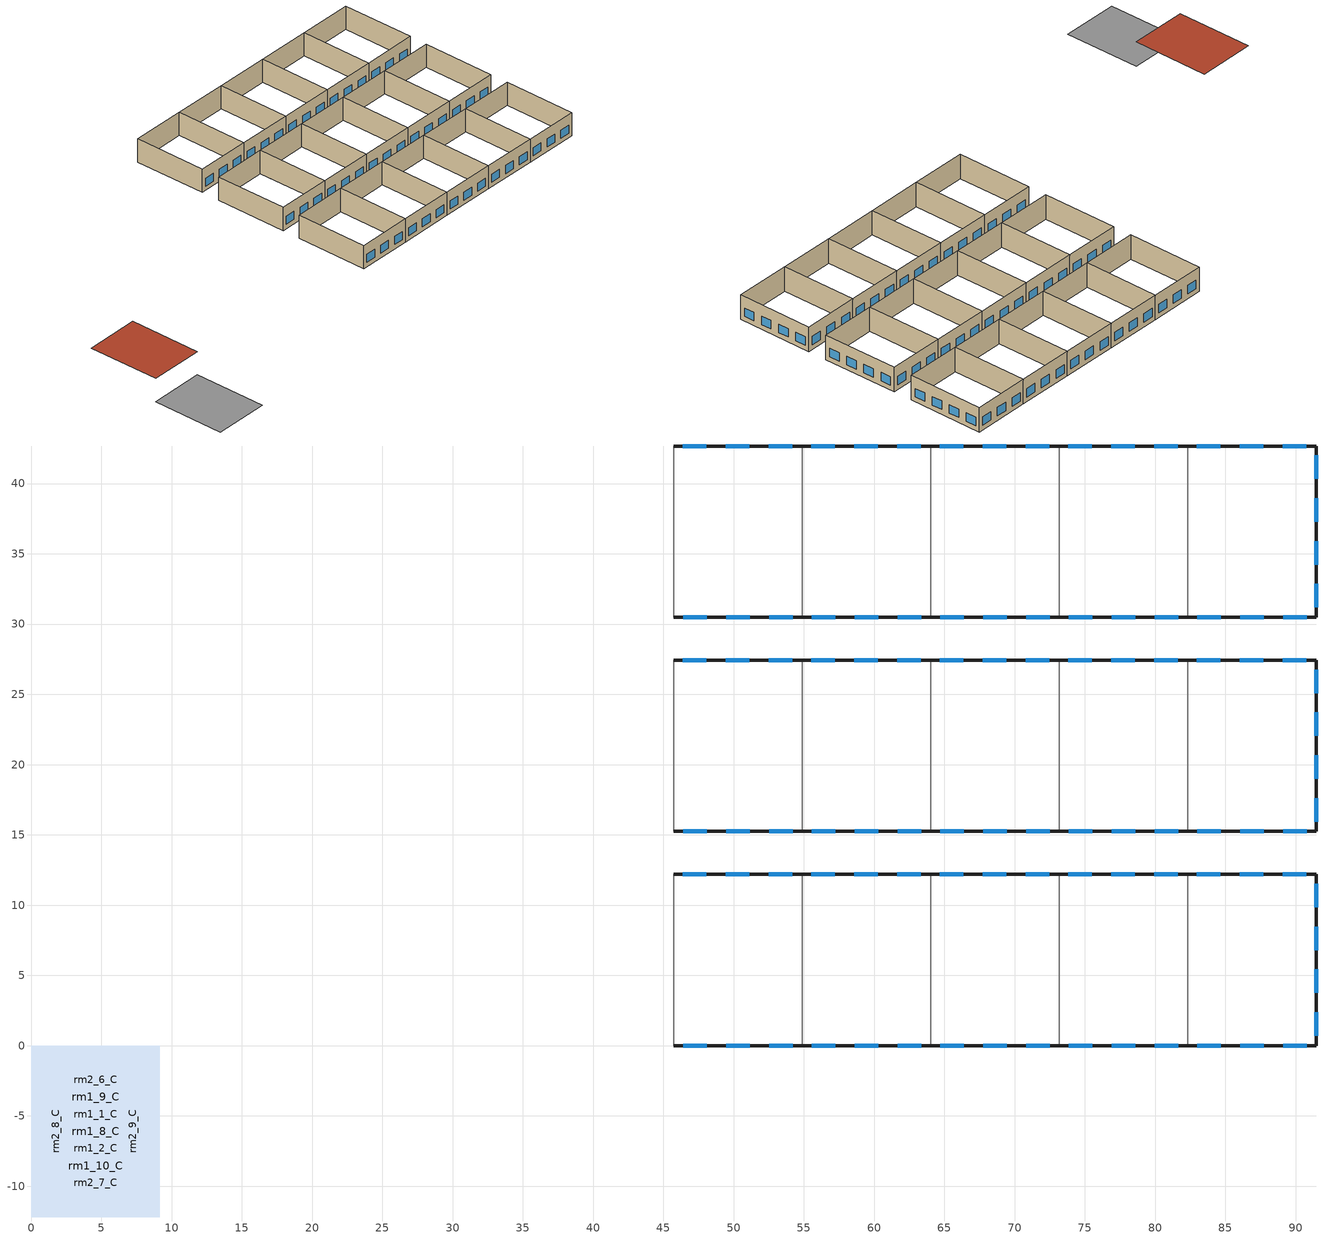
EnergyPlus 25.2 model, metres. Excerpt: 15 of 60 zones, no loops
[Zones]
rm1_8_C
 floor outside (SIMULATED_SL110): 0,-12.19 0,0 9.14,0 9.14,-12.19 z0
 wall outside (4_CONC_RADVA135): 54.86,12.19 45.72,12.19 / 45.72,0 54.86,0 z0:3.96
 wall to rm1_7_C (PARTITION115_rev): 45.72,12.19 45.72,0 z0:3.96
 wall to rm1_9_C (PARTITION115): 54.86,0 54.86,12.19 z0:3.96
 window (GT3): 54.16,12.19 52.49,12.19 / 51.12,12.19 49.44,12.19 / 48.07,12.19 46.39,12.19 / 46.42,0 48.1,0 / 49.47,0 51.15,0 / 52.52,0 54.19,0 z0.76:2.13
 roof outside (CONC_4_IN_NO96): 0,12.19 0,0 9.14,0 9.14,12.19 z3.96
rm1_9_C
 floor outside (SIMULATED_SL110): 0,-12.19 0,0 9.14,0 9.14,-12.19 z0
 wall outside (4_CONC_RADVA135): 64.01,12.19 54.86,12.19 / 54.86,0 64.01,0 z0:3.96
 wall to rm1_10_C (PARTITION115): 64.01,0 64.01,12.19 z0:3.96
 window (GT3): 63.31,12.19 61.63,12.19 / 60.26,12.19 58.58,12.19 / 57.21,12.19 55.53,12.19 / 55.56,0 57.24,0 / 58.61,0 60.29,0 / 61.66,0 63.34,0 z0.76:2.13
 roof outside (CONC_4_IN_NO96): 0,12.19 0,0 9.14,0 9.14,12.19 z3.96
rm1_10_C
 floor outside (SIMULATED_SL110): 0,-12.19 0,0 9.14,0 9.14,-12.19 z0
 wall outside (4_CONC_RADVA135): 73.15,12.19 64.01,12.19 / 64.01,0 73.15,0 z0:3.96
 wall to rm1_1_C (PARTITION115): 73.15,0 73.15,12.19 z0:3.96
 window (GT3): 72.45,12.19 70.78,12.19 / 69.4,12.19 67.73,12.19 / 66.36,12.19 64.68,12.19 / 64.71,0 66.39,0 / 67.76,0 69.43,0 / 70.81,0 72.48,0 z0.76:2.13
 roof outside (CONC_4_IN_NO96): 0,12.19 0,0 9.14,0 9.14,12.19 z3.96
rm1_1_C
 floor outside (SIMULATED_SL110): 0,-12.19 0,0 9.14,0 9.14,-12.19 z0
 wall outside (4_CONC_RADVA135): 82.3,12.19 73.15,12.19 / 73.15,0 82.3,0 z0:3.96
 wall to rm1_2_C (PARTITION115): 82.3,0 82.3,12.19 z0:3.96
 window (GT3): 81.59,12.19 79.92,12.19 / 78.55,12.19 76.87,12.19 / 75.5,12.19 73.82,12.19 / 73.85,0 75.53,0 / 76.9,0 78.58,0 / 79.95,0 81.62,0 z0.76:2.13
 roof outside (CONC_4_IN_NO96): 0,12.19 0,0 9.14,0 9.14,12.19 z3.96
rm1_2_C
 floor outside (SIMULATED_SL110): 0,-12.19 0,0 9.14,0 9.14,-12.19 z0
 wall outside (4_CONC_RADVA135): 82.3,0 91.44,0 91.44,12.19 82.3,12.19 z0:3.96
 window (GT3): 90.74,12.19 89.06,12.19 / 87.69,12.19 86.02,12.19 / 84.64,12.19 82.97,12.19 / 91.44,0.7 91.44,2.38 / 91.44,3.75 91.44,5.42 / 91.44,6.8 91.44,8.47 / 91.44,9.85 91.44,11.52 / 83,0 84.67,0 / 86.05,0 87.72,0 / 89.09,0 90.77,0 z0.76:2.13
 roof outside (CONC_4_IN_NO96): 0,12.19 0,0 9.14,0 9.14,12.19 z3.96
rm2_6_C
 floor outside (SIMULATED_SL110): 0,-12.19 0,0 9.14,0 9.14,-12.19 z0
 wall outside (4_CONC_RADVA135): 54.86,27.43 45.72,27.43 / 45.72,15.24 54.86,15.24 z0:3.96
 wall to rm2_5_C (PARTITION115_rev): 45.72,27.43 45.72,15.24 z0:3.96
 wall to rm2_7_C (PARTITION115): 54.86,15.24 54.86,27.43 z0:3.96
 window (GT3): 54.16,27.43 52.49,27.43 / 51.12,27.43 49.44,27.43 / 48.07,27.43 46.39,27.43 / 46.42,15.24 48.1,15.24 / 49.47,15.24 51.15,15.24 / 52.52,15.24 54.19,15.24 z0.76:2.13
 roof outside (CONC_4_IN_NO96): 0,12.19 0,0 9.14,0 9.14,12.19 z3.96
rm2_7_C
 floor outside (SIMULATED_SL110): 0,-12.19 0,0 9.14,0 9.14,-12.19 z0
 wall outside (4_CONC_RADVA135): 64.01,27.43 54.86,27.43 / 54.86,15.24 64.01,15.24 z0:3.96
 wall to rm2_8_C (PARTITION115): 64.01,15.24 64.01,27.43 z0:3.96
 window (GT3): 63.31,27.43 61.63,27.43 / 60.26,27.43 58.58,27.43 / 57.21,27.43 55.53,27.43 / 55.56,15.24 57.24,15.24 / 58.61,15.24 60.29,15.24 / 61.66,15.24 63.34,15.24 z0.76:2.13
 roof outside (CONC_4_IN_NO96): 0,12.19 0,0 9.14,0 9.14,12.19 z3.96
rm2_8_C
 floor outside (SIMULATED_SL110): 0,-12.19 0,0 9.14,0 9.14,-12.19 z0
 wall outside (4_CONC_RADVA135): 73.15,27.43 64.01,27.43 / 64.01,15.24 73.15,15.24 z0:3.96
 wall to rm2_9_C (PARTITION115): 73.15,15.24 73.15,27.43 z0:3.96
 window (GT3): 72.45,27.43 70.78,27.43 / 69.4,27.43 67.73,27.43 / 66.36,27.43 64.68,27.43 / 64.71,15.24 66.39,15.24 / 67.76,15.24 69.43,15.24 / 70.81,15.24 72.48,15.24 z0.76:2.13
 roof outside (CONC_4_IN_NO96): 0,12.19 0,0 9.14,0 9.14,12.19 z3.96
rm2_9_C
 floor outside (SIMULATED_SL110): 0,-12.19 0,0 9.14,0 9.14,-12.19 z0
 wall outside (4_CONC_RADVA135): 82.3,27.43 73.15,27.43 / 73.15,15.24 82.3,15.24 z0:3.96
 wall to rm2_10_C (PARTITION115): 82.3,15.24 82.3,27.43 z0:3.96
 window (GT3): 81.59,27.43 79.92,27.43 / 78.55,27.43 76.87,27.43 / 75.5,27.43 73.82,27.43 / 73.85,15.24 75.53,15.24 / 76.9,15.24 78.58,15.24 / 79.95,15.24 81.62,15.24 z0.76:2.13
 roof outside (CONC_4_IN_NO96): 0,12.19 0,0 9.14,0 9.14,12.19 z3.96
rm2_10_C
 floor outside (SIMULATED_SL110): 0,-12.19 0,0 9.14,0 9.14,-12.19 z0
 wall outside (4_CONC_RADVA135): 82.3,15.24 91.44,15.24 91.44,27.43 82.3,27.43 z0:3.96
 window (GT3): 90.74,27.43 89.06,27.43 / 87.69,27.43 86.02,27.43 / 84.64,27.43 82.97,27.43 / 91.44,15.94 91.44,17.62 / 91.44,18.99 91.44,20.66 / 91.44,22.04 91.44,23.71 / 91.44,25.09 91.44,26.76 / 83,15.24 84.67,15.24 / 86.05,15.24 87.72,15.24 / 89.09,15.24 90.77,15.24 z0.76:2.13
 roof outside (CONC_4_IN_NO96): 0,12.19 0,0 9.14,0 9.14,12.19 z3.96
rm3_6_C
 floor outside (SIMULATED_SL110): 0,-12.19 0,0 9.14,0 9.14,-12.19 z0
 wall outside (4_CONC_RADVA135): 54.86,42.67 45.72,42.67 / 45.72,30.48 54.86,30.48 z0:3.96
 wall to rm3_5_C (PARTITION115_rev): 45.72,42.67 45.72,30.48 z0:3.96
 wall to rm3_7_C (PARTITION115): 54.86,30.48 54.86,42.67 z0:3.96
 window (GT3): 54.16,42.67 52.49,42.67 / 51.12,42.67 49.44,42.67 / 48.07,42.67 46.39,42.67 / 46.42,30.48 48.1,30.48 / 49.47,30.48 51.15,30.48 / 52.52,30.48 54.19,30.48 z0.76:2.13
 roof outside (CONC_4_IN_NO96): 0,12.19 0,0 9.14,0 9.14,12.19 z3.96
rm3_7_C
 floor outside (SIMULATED_SL110): 0,-12.19 0,0 9.14,0 9.14,-12.19 z0
 wall outside (4_CONC_RADVA135): 64.01,42.67 54.86,42.67 / 54.86,30.48 64.01,30.48 z0:3.96
 wall to rm3_8_C (PARTITION115): 64.01,30.48 64.01,42.67 z0:3.96
 window (GT3): 63.31,42.67 61.63,42.67 / 60.26,42.67 58.58,42.67 / 57.21,42.67 55.53,42.67 / 55.56,30.48 57.24,30.48 / 58.61,30.48 60.29,30.48 / 61.66,30.48 63.34,30.48 z0.76:2.13
 roof outside (CONC_4_IN_NO96): 0,12.19 0,0 9.14,0 9.14,12.19 z3.96
rm3_8_C
 floor outside (SIMULATED_SL110): 0,-12.19 0,0 9.14,0 9.14,-12.19 z0
 wall outside (4_CONC_RADVA135): 73.15,42.67 64.01,42.67 / 64.01,30.48 73.15,30.48 z0:3.96
 wall to rm3_9_C (PARTITION115): 73.15,30.48 73.15,42.67 z0:3.96
 window (GT3): 72.45,42.67 70.78,42.67 / 69.4,42.67 67.73,42.67 / 66.36,42.67 64.68,42.67 / 64.71,30.48 66.39,30.48 / 67.76,30.48 69.43,30.48 / 70.81,30.48 72.48,30.48 z0.76:2.13
 roof outside (CONC_4_IN_NO96): 0,12.19 0,0 9.14,0 9.14,12.19 z3.96
rm3_9_C
 floor outside (SIMULATED_SL110): 0,-12.19 0,0 9.14,0 9.14,-12.19 z0
 wall outside (4_CONC_RADVA135): 82.3,42.67 73.15,42.67 / 73.15,30.48 82.3,30.48 z0:3.96
 wall to rm3_10_C (PARTITION115): 82.3,30.48 82.3,42.67 z0:3.96
 window (GT3): 81.59,42.67 79.92,42.67 / 78.55,42.67 76.87,42.67 / 75.5,42.67 73.82,42.67 / 73.85,30.48 75.53,30.48 / 76.9,30.48 78.58,30.48 / 79.95,30.48 81.62,30.48 z0.76:2.13
 roof outside (CONC_4_IN_NO96): 0,12.19 0,0 9.14,0 9.14,12.19 z3.96
rm3_10_C
 floor outside (SIMULATED_SL110): 0,-12.19 0,0 9.14,0 9.14,-12.19 z0
 wall outside (4_CONC_RADVA135): 82.3,30.48 91.44,30.48 91.44,42.67 82.3,42.67 z0:3.96
 window (GT3): 90.74,42.67 89.06,42.67 / 87.69,42.67 86.02,42.67 / 84.64,42.67 82.97,42.67 / 91.44,31.18 91.44,32.86 / 91.44,34.23 91.44,35.91 / 91.44,37.28 91.44,38.95 / 91.44,40.33 91.44,42 / 83,30.48 84.67,30.48 / 86.05,30.48 87.72,30.48 / 89.09,30.48 90.77,30.48 z0.76:2.13
 roof outside (CONC_4_IN_NO96): 0,12.19 0,0 9.14,0 9.14,12.19 z3.96
[Building]
Green Design Tools: North Axis {deg}=180.0017; Terrain=City; Loads Convergence Tolerance Value=0.04; Temperature Convergence Tolerance Value {deltaC}=0.4; Solar Distribution=FullExterior; Maximum Number of Warmup Days=25; Minimum Number of Warmup Days=6
[Site:Location]
CZ03RV2: Latitude {deg}=38.5; Longitude {deg}=-121.5; Time Zone {hr}=-8; Elevation {m}=15.24
[Site:GroundTemperature:BuildingSurface]
12.38889, 11.22224, 11.11112, 11.66668, 13.8889, 16.11112, 18.05557, 19.2778, 19.38892, 18.38889, 16.50002, 14.33334
[SizingPeriod:DesignDay] Humidity Condition Type=Wetbulb; Rain Indicator=No; Snow Indicator=No; Daylight Saving Time Indicator=No; Solar Model Indicator=ASHRAEClearSky; Sky Clearness=0
Name | Month | Day of Month | Day Type | Maximum Dry-Bulb Temperature {C} | Daily Dry-Bulb Temperature Range {deltaC} | Wetbulb or DewPoint at Maximum Dry-Bulb {C} | Barometric Pressure {Pa} | Wind Speed {m/s} | Wind Direction {deg}
CZ03RV2 Coldest Day from Weather File | 12 | 28 | WinterDesignDay | 15 | 13.3 | 8.9 | 102805.1 | 2.12 | 67
CZ03RV2 Hottest Day from Weather File | 9 | 29 | SummerDesignDay | 31.7 | 20.6 | 16.1 | 101351.8 | 5.06 | 87
[Material] Thermal Absorptance=0.9
Name | Roughness | Thickness {m} | Conductivity {W/m-K} | Density {kg/m3} | Specific Heat {J/kg-K} | Solar Absorptance | Visible Absorptance
CONC_4_IN_NO96__CC03_97 | MediumRough | 0.10159 | 1.310345 | 2242.584 | 836.7661 | 0.7
SIMULATED_SL110__IN05_111 | MediumRough | 0.245821 | 0.04324 | 9.611076 | 836.7661 | 0
SIMULATED_SL110__MAT357_112 | MediumRough | 0.4572 | 0.8648 | 1361.569 | 836.7661 | 0
SIMULATED_SL110__MAT356_113 | MediumRough | 0.3048 | 0.51888 | 1601.846 | 836.7661 | 0
PARTITION115__GP02_87 | MediumRough | 0.0158801 | 0.160161 | 800.923 | 836.7661 | 0.3
4_CONC_RADVA135__CC14_80 | MediumRough | 0.10159 | 1.801724 | 2242.584 | 836.7661 | 0.7
4_CONC_RADVA135__IN36_136 | MediumRough | 0.0762 | 0.034592 | 28.83323 | 1213.311 | 0.7
4_CONC_RADVA135__GP02_87 | MediumRough | 0.0158801 | 0.160161 | 800.923 | 836.7661 | 0.7
rm1_8_CFURN; rm1_9_CFURN; rm1_10_CFURN; rm1_1_CFURN; rm1_2_CFURN; rm2_6_CFURN; rm2_7_CFURN; rm2_8_CFURN; rm2_9_CFURN; rm2_10_CFURN; rm3_6_CFURN; rm3_7_CFURN; rm3_8_CFURN; rm3_9_CFURN; rm3_10_CFURN | Smooth | 0.00762 | 0.17296 | 640.7384 | 1255.149 | 0.7 | 0.7
[Construction]
CONC_4_IN_NO96: CONC_4_IN_NO96__CC03_97
SIMULATED_SL110: SIMULATED_SL110__IN05_111, SIMULATED_SL110__MAT357_112, SIMULATED_SL110__MAT356_113
PARTITION115; PARTITION115_rev: PARTITION115__GP02_87, PARTITION115__WMF00_116, PARTITION115__GP02_87
4_CONC_RADVA135: 4_CONC_RADVA135__CC14_80, 4_CONC_RADVA135__IN36_136, 4_CONC_RADVA135__GP02_87
GT3: BRONZE 6MM
rm1_8_CFURNCONS: rm1_8_CFURN
rm1_9_CFURNCONS: rm1_9_CFURN
rm1_10_CFURNCONS: rm1_10_CFURN
rm1_1_CFURNCONS: rm1_1_CFURN
rm1_2_CFURNCONS: rm1_2_CFURN
rm2_6_CFURNCONS: rm2_6_CFURN
rm2_7_CFURNCONS: rm2_7_CFURN
rm2_8_CFURNCONS: rm2_8_CFURN
rm2_9_CFURNCONS: rm2_9_CFURN
rm2_10_CFURNCONS: rm2_10_CFURN
rm3_6_CFURNCONS: rm3_6_CFURN
rm3_7_CFURNCONS: rm3_7_CFURN
rm3_8_CFURNCONS: rm3_8_CFURN
rm3_9_CFURNCONS: rm3_9_CFURN
rm3_10_CFURNCONS: rm3_10_CFURN
[Material:NoMass]
PARTITION115__WMF00_116: Roughness=MediumRough; Thermal Resistance {m2-K/W}=0.107499; Thermal Absorptance=0.9; Solar Absorptance=0.3
[WindowMaterial:Glazing]
BRONZE 6MM: Optical Data Type=SpectralAverage; Thickness {m}=.006; Solar Transmittance at Normal Incidence=.482; Front Side Solar Reflectance at Normal Incidence=.054; Back Side Solar Reflectance at Normal Incidence=.054; Visible Transmittance at Normal Incidence=.534; Front Side Visible Reflectance at Normal Incidence=.057; Back Side Visible Reflectance at Normal Incidence=.057; Infrared Transmittance at Normal Incidence=0; Front Side Infrared Hemispherical Emissivity=.84; Back Side Infrared Hemispherical Emissivity=.84; Conductivity {W/m-K}=.9
[WindowMaterial:Shade] Solar Transmittance=0.8; Solar Reflectance=0.19; Visible Transmittance=0.8; Visible Reflectance=0.19; Infrared Hemispherical Emissivity=0.001; Infrared Transmittance=0.99; Thickness {m}=0.001; Conductivity {W/m-K}=10000; Shade to Glass Distance {m}=0.001; Top Opening Multiplier=0; Bottom Opening Multiplier=0; Left-Side Opening Multiplier=0; Right-Side Opening Multiplier=0; Airflow Permeability=0.8
Window1001WSM; Window2082WSM; Window2083WSM; Window1003WSM; Window2084WSM; Window2085WSM; Window1004WSM; Window2086WSM; Window2087WSM; Window2088WSM; Window1006WSM; Window2089WSM; Window2090WSM; Window1007WSM; Window2091WSM; Window2092WSM; Window1008WSM; Window2093WSM; Window2094WSM; Window1009WSM; Window2095WSM; Window2096WSM; Window1010WSM; Window2097WSM; Window2098WSM; Window1011WSM; Window2099WSM; Window2100WSM; Window1012WSM; Window2101WSM; Window2102WSM; Window1013WSM; Window2103WSM; Window2104WSM; Window1014WSM; Window2105WSM; Window2106WSM; Window1015WSM; Window2107WSM; Window2108WSM; Window1016WSM; Window2109WSM; Window2110WSM; Window1017WSM; Window2111WSM; Window2112WSM; Window1018WSM; Window2113WSM; Window2114WSM; Window1005WSM; Window2115WSM; Window2116WSM; Window1019WSM; Window2117WSM; Window2118WSM; Window1020WSM; Window2119WSM; Window2120WSM; Window1021WSM; Window2121WSM; Window2122WSM; Window1022WSM; Window2123WSM; Window2124WSM; Window2125WSM; Window1023WSM; Window2126WSM; Window2127WSM; Window1024WSM; Window2128WSM; Window2129WSM; Window1025WSM; Window2130WSM; Window2131WSM; Window1026WSM; Window2132WSM; Window2133WSM; Window2134WSM; Window1027WSM; Window2135WSM; Window2136WSM; Window1028WSM; Window2137WSM; Window2138WSM; Window1029WSM; Window2139WSM; Window2140WSM; Window1030WSM; Window2141WSM; Window2142WSM; Window1031WSM; Window2143WSM; Window2144WSM; Window1032WSM; Window2145WSM; Window2146WSM; Window1033WSM; Window2147WSM; Window2148WSM; Window1034WSM; Window2149WSM; Window2150WSM; Window1035WSM; Window2151WSM; Window2152WSM; Window1036WSM; Window2153WSM; Window2154WSM; Window1037WSM; Window2155WSM; Window2156WSM; Window1038WSM; Window2157WSM; Window2158WSM; Window1039WSM; Window2159WSM; Window2160WSM; Window1040WSM; Window2161WSM; Window2162WSM; Window1041WSM; Window2163WSM; Window2164WSM; Window1042WSM; Window2165WSM; Window2166WSM; Window1043WSM; Window2167WSM; Window2168WSM; Window1044WSM; Window2169WSM; Window2170WSM; Window2171WSM; Window1045WSM; Window2172WSM; Window2173WSM; Window1046WSM; Window2174WSM; Window2175WSM; Window1047WSM; Window2176WSM; Window2177WSM; Window1048WSM; Window2178WSM; Window2179WSM; Window2180WSM; Window1049WSM; Window2181WSM; Window2182WSM; Window1050WSM; Window2183WSM; Window2184WSM; Window1051WSM; Window2185WSM; Window2186WSM; Window1052WSM; Window2187WSM; Window2188WSM; Window1053WSM; Window2189WSM; Window2190WSM; Window1054WSM; Window2191WSM; Window2192WSM; Window1055WSM; Window2193WSM; Window2194WSM; Window1056WSM; Window2195WSM; Window2196WSM; Window1057WSM; Window2197WSM; Window2198WSM; Window1058WSM; Window2199WSM; Window2200WSM; Window1059WSM; Window2201WSM; Window2202WSM; Window1060WSM; Window2203WSM; Window2204WSM; Window1061WSM; Window2205WSM; Window2206WSM; Window1062WSM; Window2207WSM; Window2208WSM; Window1063WSM; Window2209WSM; Window2210WSM; Window1064WSM; Window2211WSM; Window2212WSM; Window1065WSM; Window2213WSM; Window2214WSM; Window1066WSM; Window2215WSM; Window2216WSM; Window2217WSM; Window1067WSM; Window2218WSM; Window2219WSM; Window1068WSM; Window2220WSM; Window2221WSM; Window1069WSM; Window2222WSM; Window2223WSM; Window1070WSM; Window2224WSM; Window2225WSM; Window2226WSM; Window1071WSM; Window2227WSM; Window2228WSM; Window1072WSM; Window2229WSM; Window2230WSM; Window1073WSM; Window2231WSM; Window2232WSM; Window1074WSM; Window2233WSM; Window2234WSM; Window1075WSM; Window2235WSM; Window2236WSM; Window1076WSM; Window2237WSM; Window2238WSM; Window1077WSM; Window2239WSM; Window2240WSM; Window1078WSM; Window2241WSM; Window2242WSM; Window1079WSM; Window2243WSM; Window2244WSM; Window1080WSM; Window2245WSM; Window2246WSM; Window1081WSM; Window2247WSM; Window2248WSM; Window1082WSM; Window2249WSM; Window2250WSM; Window1083WSM; Window2251WSM; Window2252WSM; Window1084WSM; Window2253WSM; Window2254WSM; Window1085WSM; Window2255WSM; Window2256WSM; Window1086WSM; Window2257WSM; Window2258WSM; Window1087WSM; Window2259WSM; Window2260WSM; Window1088WSM; Window2261WSM; Window2262WSM; Window2263WSM; Window1089WSM; Window2264WSM; Window2265WSM; Window1090WSM; Window2266WSM; Window2267WSM; Window1091WSM; Window2268WSM; Window2269WSM; Window1092WSM; Window2270WSM; Window2271WSM; Window2272WSM; Window1093WSM; Window2273WSM; Window2274WSM; Window1094WSM; Window2275WSM; Window2276WSM; Window1095WSM; Window2277WSM; Window2278WSM; Window1096WSM; Window2279WSM; Window2280WSM; Window1097WSM; Window2281WSM; Window2282WSM; Window1098WSM; Window2283WSM; Window2284WSM; Window1099WSM; Window2285WSM; Window2286WSM; Window1100WSM; Window2287WSM; Window2288WSM; Window1101WSM; Window2289WSM; Window2290WSM; Window1102WSM; Window2291WSM; Window2292WSM; Window1103WSM; Window2293WSM; Window2294WSM; Window1104WSM; Window2295WSM; Window2296WSM; Window1105WSM; Window2297WSM; Window2298WSM; Window1106WSM; Window2299WSM; Window2300WSM; Window1107WSM; Window2301WSM; Window2302WSM; Window1108WSM; Window2303WSM; Window2304WSM; Window1109WSM; Window2305WSM; Window2306WSM; Window1110WSM; Window2307WSM; Window2308WSM; Window2309WSM; Window1111WSM; Window2310WSM; Window2311WSM; Window1112WSM; Window2312WSM; Window2313WSM; Window1113WSM; Window2314WSM; Window2315WSM; Window1114WSM; Window2316WSM; Window2317WSM; Window2318WSM; Window1115WSM; Window2319WSM; Window2320WSM; Window1116WSM; Window2321WSM; Window2322WSM; Window1117WSM; Window2323WSM; Window2324WSM; Window1118WSM; Window2325WSM; Window2326WSM; Window1119WSM; Window2327WSM; Window2328WSM; Window1120WSM; Window2329WSM; Window2330WSM; Window1121WSM; Window2331WSM; Window2332WSM; Window1122WSM; Window2333WSM; Window2334WSM; Window1123WSM; Window2335WSM; Window2336WSM; Window1124WSM; Window2337WSM; Window2338WSM; Window1125WSM; Window2339WSM; Window2340WSM; Window1126WSM; Window2341WSM; Window2342WSM; Window1127WSM; Window2343WSM; Window2344WSM; Window1128WSM; Window2345WSM; Window2346WSM; Window1129WSM; Window2347WSM; Window2348WSM; Window1130WSM; Window2349WSM; Window2350WSM; Window1131WSM; Window2351WSM; Window2352WSM; Window1132WSM; Window2353WSM; Window2354WSM; Window2355WSM; Window1133WSM; Window2356WSM; Window2357WSM
[WindowProperty:ShadingControl] Shading Type=InteriorShade; Shading Control Type=AlwaysOn; Setpoint {W/m2, W or deg C}=10.9383; Shading Control Is Scheduled=NO; Glare Control Is Active=NO
Name | Shading Device Material
Window1001WSC | Window1001WSM
Window2082WSC | Window2082WSM
Window2083WSC | Window2083WSM
Window1003WSC | Window1003WSM
Window2084WSC | Window2084WSM
Window2085WSC | Window2085WSM
Window1004WSC | Window1004WSM
Window2086WSC | Window2086WSM
Window2087WSC | Window2087WSM
Window2088WSC | Window2088WSM
Window1006WSC | Window1006WSM
Window2089WSC | Window2089WSM
Window2090WSC | Window2090WSM
Window1007WSC | Window1007WSM
Window2091WSC | Window2091WSM
Window2092WSC | Window2092WSM
Window1008WSC | Window1008WSM
Window2093WSC | Window2093WSM
Window2094WSC | Window2094WSM
Window1009WSC | Window1009WSM
Window2095WSC | Window2095WSM
Window2096WSC | Window2096WSM
Window1010WSC | Window1010WSM
Window2097WSC | Window2097WSM
Window2098WSC | Window2098WSM
Window1011WSC | Window1011WSM
Window2099WSC | Window2099WSM
Window2100WSC | Window2100WSM
Window1012WSC | Window1012WSM
Window2101WSC | Window2101WSM
Window2102WSC | Window2102WSM
Window1013WSC | Window1013WSM
Window2103WSC | Window2103WSM
Window2104WSC | Window2104WSM
Window1014WSC | Window1014WSM
Window2105WSC | Window2105WSM
Window2106WSC | Window2106WSM
Window1015WSC | Window1015WSM
Window2107WSC | Window2107WSM
Window2108WSC | Window2108WSM
Window1016WSC | Window1016WSM
Window2109WSC | Window2109WSM
Window2110WSC | Window2110WSM
Window1017WSC | Window1017WSM
Window2111WSC | Window2111WSM
Window2112WSC | Window2112WSM
Window1018WSC | Window1018WSM
Window2113WSC | Window2113WSM
Window2114WSC | Window2114WSM
Window1005WSC | Window1005WSM
Window2115WSC | Window2115WSM
Window2116WSC | Window2116WSM
Window1019WSC | Window1019WSM
Window2117WSC | Window2117WSM
Window2118WSC | Window2118WSM
Window1020WSC | Window1020WSM
Window2119WSC | Window2119WSM
Window2120WSC | Window2120WSM
Window1021WSC | Window1021WSM
Window2121WSC | Window2121WSM
Window2122WSC | Window2122WSM
Window1022WSC | Window1022WSM
Window2123WSC | Window2123WSM
Window2124WSC | Window2124WSM
Window2125WSC | Window2125WSM
Window1023WSC | Window1023WSM
Window2126WSC | Window2126WSM
Window2127WSC | Window2127WSM
Window1024WSC | Window1024WSM
Window2128WSC | Window2128WSM
Window2129WSC | Window2129WSM
Window1025WSC | Window1025WSM
Window2130WSC | Window2130WSM
Window2131WSC | Window2131WSM
Window1026WSC | Window1026WSM
Window2132WSC | Window2132WSM
Window2133WSC | Window2133WSM
Window2134WSC | Window2134WSM
Window1027WSC | Window1027WSM
Window2135WSC | Window2135WSM
Window2136WSC | Window2136WSM
Window1028WSC | Window1028WSM
Window2137WSC | Window2137WSM
Window2138WSC | Window2138WSM
Window1029WSC | Window1029WSM
Window2139WSC | Window2139WSM
Window2140WSC | Window2140WSM
Window1030WSC | Window1030WSM
Window2141WSC | Window2141WSM
Window2142WSC | Window2142WSM
Window1031WSC | Window1031WSM
Window2143WSC | Window2143WSM
Window2144WSC | Window2144WSM
Window1032WSC | Window1032WSM
Window2145WSC | Window2145WSM
Window2146WSC | Window2146WSM
Window1033WSC | Window1033WSM
Window2147WSC | Window2147WSM
Window2148WSC | Window2148WSM
Window1034WSC | Window1034WSM
Window2149WSC | Window2149WSM
Window2150WSC | Window2150WSM
Window1035WSC | Window1035WSM
Window2151WSC | Window2151WSM
Window2152WSC | Window2152WSM
Window1036WSC | Window1036WSM
Window2153WSC | Window2153WSM
Window2154WSC | Window2154WSM
Window1037WSC | Window1037WSM
Window2155WSC | Window2155WSM
Window2156WSC | Window2156WSM
Window1038WSC | Window1038WSM
Window2157WSC | Window2157WSM
Window2158WSC | Window2158WSM
Window1039WSC | Window1039WSM
Window2159WSC | Window2159WSM
Window2160WSC | Window2160WSM
Window1040WSC | Window1040WSM
Window2161WSC | Window2161WSM
Window2162WSC | Window2162WSM
Window1041WSC | Window1041WSM
Window2163WSC | Window2163WSM
Window2164WSC | Window2164WSM
Window1042WSC | Window1042WSM
Window2165WSC | Window2165WSM
Window2166WSC | Window2166WSM
Window1043WSC | Window1043WSM
Window2167WSC | Window2167WSM
Window2168WSC | Window2168WSM
Window1044WSC | Window1044WSM
Window2169WSC | Window2169WSM
Window2170WSC | Window2170WSM
Window2171WSC | Window2171WSM
Window1045WSC | Window1045WSM
Window2172WSC | Window2172WSM
Window2173WSC | Window2173WSM
Window1046WSC | Window1046WSM
Window2174WSC | Window2174WSM
Window2175WSC | Window2175WSM
Window1047WSC | Window1047WSM
Window2176WSC | Window2176WSM
Window2177WSC | Window2177WSM
Window1048WSC | Window1048WSM
Window2178WSC | Window2178WSM
Window2179WSC | Window2179WSM
Window2180WSC | Window2180WSM
Window1049WSC | Window1049WSM
Window2181WSC | Window2181WSM
Window2182WSC | Window2182WSM
Window1050WSC | Window1050WSM
Window2183WSC | Window2183WSM
Window2184WSC | Window2184WSM
Window1051WSC | Window1051WSM
Window2185WSC | Window2185WSM
Window2186WSC | Window2186WSM
Window1052WSC | Window1052WSM
Window2187WSC | Window2187WSM
Window2188WSC | Window2188WSM
Window1053WSC | Window1053WSM
Window2189WSC | Window2189WSM
Window2190WSC | Window2190WSM
Window1054WSC | Window1054WSM
Window2191WSC | Window2191WSM
Window2192WSC | Window2192WSM
Window1055WSC | Window1055WSM
Window2193WSC | Window2193WSM
Window2194WSC | Window2194WSM
Window1056WSC | Window1056WSM
Window2195WSC | Window2195WSM
Window2196WSC | Window2196WSM
Window1057WSC | Window1057WSM
Window2197WSC | Window2197WSM
Window2198WSC | Window2198WSM
Window1058WSC | Window1058WSM
Window2199WSC | Window2199WSM
Window2200WSC | Window2200WSM
Window1059WSC | Window1059WSM
Window2201WSC | Window2201WSM
Window2202WSC | Window2202WSM
Window1060WSC | Window1060WSM
Window2203WSC | Window2203WSM
Window2204WSC | Window2204WSM
Window1061WSC | Window1061WSM
Window2205WSC | Window2205WSM
Window2206WSC | Window2206WSM
Window1062WSC | Window1062WSM
Window2207WSC | Window2207WSM
Window2208WSC | Window2208WSM
Window1063WSC | Window1063WSM
Window2209WSC | Window2209WSM
Window2210WSC | Window2210WSM
Window1064WSC | Window1064WSM
Window2211WSC | Window2211WSM
Window2212WSC | Window2212WSM
Window1065WSC | Window1065WSM
Window2213WSC | Window2213WSM
Window2214WSC | Window2214WSM
Window1066WSC | Window1066WSM
Window2215WSC | Window2215WSM
Window2216WSC | Window2216WSM
Window2217WSC | Window2217WSM
Window1067WSC | Window1067WSM
Window2218WSC | Window2218WSM
Window2219WSC | Window2219WSM
Window1068WSC | Window1068WSM
Window2220WSC | Window2220WSM
Window2221WSC | Window2221WSM
Window1069WSC | Window1069WSM
Window2222WSC | Window2222WSM
Window2223WSC | Window2223WSM
Window1070WSC | Window1070WSM
Window2224WSC | Window2224WSM
Window2225WSC | Window2225WSM
Window2226WSC | Window2226WSM
Window1071WSC | Window1071WSM
Window2227WSC | Window2227WSM
Window2228WSC | Window2228WSM
Window1072WSC | Window1072WSM
Window2229WSC | Window2229WSM
Window2230WSC | Window2230WSM
Window1073WSC | Window1073WSM
Window2231WSC | Window2231WSM
Window2232WSC | Window2232WSM
Window1074WSC | Window1074WSM
Window2233WSC | Window2233WSM
Window2234WSC | Window2234WSM
Window1075WSC | Window1075WSM
Window2235WSC | Window2235WSM
Window2236WSC | Window2236WSM
Window1076WSC | Window1076WSM
Window2237WSC | Window2237WSM
Window2238WSC | Window2238WSM
Window1077WSC | Window1077WSM
Window2239WSC | Window2239WSM
Window2240WSC | Window2240WSM
Window1078WSC | Window1078WSM
Window2241WSC | Window2241WSM
Window2242WSC | Window2242WSM
Window1079WSC | Window1079WSM
Window2243WSC | Window2243WSM
Window2244WSC | Window2244WSM
Window1080WSC | Window1080WSM
Window2245WSC | Window2245WSM
Window2246WSC | Window2246WSM
Window1081WSC | Window1081WSM
Window2247WSC | Window2247WSM
Window2248WSC | Window2248WSM
Window1082WSC | Window1082WSM
Window2249WSC | Window2249WSM
Window2250WSC | Window2250WSM
Window1083WSC | Window1083WSM
Window2251WSC | Window2251WSM
Window2252WSC | Window2252WSM
Window1084WSC | Window1084WSM
Window2253WSC | Window2253WSM
Window2254WSC | Window2254WSM
Window1085WSC | Window1085WSM
Window2255WSC | Window2255WSM
Window2256WSC | Window2256WSM
Window1086WSC | Window1086WSM
Window2257WSC | Window2257WSM
Window2258WSC | Window2258WSM
Window1087WSC | Window1087WSM
Window2259WSC | Window2259WSM
Window2260WSC | Window2260WSM
Window1088WSC | Window1088WSM
Window2261WSC | Window2261WSM
Window2262WSC | Window2262WSM
Window2263WSC | Window2263WSM
Window1089WSC | Window1089WSM
Window2264WSC | Window2264WSM
Window2265WSC | Window2265WSM
Window1090WSC | Window1090WSM
Window2266WSC | Window2266WSM
Window2267WSC | Window2267WSM
Window1091WSC | Window1091WSM
Window2268WSC | Window2268WSM
Window2269WSC | Window2269WSM
Window1092WSC | Window1092WSM
Window2270WSC | Window2270WSM
Window2271WSC | Window2271WSM
Window2272WSC | Window2272WSM
Window1093WSC | Window1093WSM
Window2273WSC | Window2273WSM
Window2274WSC | Window2274WSM
Window1094WSC | Window1094WSM
Window2275WSC | Window2275WSM
Window2276WSC | Window2276WSM
Window1095WSC | Window1095WSM
Window2277WSC | Window2277WSM
Window2278WSC | Window2278WSM
Window1096WSC | Window1096WSM
Window2279WSC | Window2279WSM
Window2280WSC | Window2280WSM
Window1097WSC | Window1097WSM
Window2281WSC | Window2281WSM
Window2282WSC | Window2282WSM
Window1098WSC | Window1098WSM
Window2283WSC | Window2283WSM
Window2284WSC | Window2284WSM
Window1099WSC | Window1099WSM
Window2285WSC | Window2285WSM
Window2286WSC | Window2286WSM
Window1100WSC | Window1100WSM
Window2287WSC | Window2287WSM
Window2288WSC | Window2288WSM
Window1101WSC | Window1101WSM
Window2289WSC | Window2289WSM
Window2290WSC | Window2290WSM
Window1102WSC | Window1102WSM
Window2291WSC | Window2291WSM
Window2292WSC | Window2292WSM
Window1103WSC | Window1103WSM
Window2293WSC | Window2293WSM
Window2294WSC | Window2294WSM
Window1104WSC | Window1104WSM
Window2295WSC | Window2295WSM
Window2296WSC | Window2296WSM
Window1105WSC | Window1105WSM
Window2297WSC | Window2297WSM
Window2298WSC | Window2298WSM
Window1106WSC | Window1106WSM
Window2299WSC | Window2299WSM
Window2300WSC | Window2300WSM
Window1107WSC | Window1107WSM
Window2301WSC | Window2301WSM
Window2302WSC | Window2302WSM
Window1108WSC | Window1108WSM
Window2303WSC | Window2303WSM
Window2304WSC | Window2304WSM
Window1109WSC | Window1109WSM
Window2305WSC | Window2305WSM
Window2306WSC | Window2306WSM
Window1110WSC | Window1110WSM
Window2307WSC | Window2307WSM
Window2308WSC | Window2308WSM
Window2309WSC | Window2309WSM
Window1111WSC | Window1111WSM
Window2310WSC | Window2310WSM
Window2311WSC | Window2311WSM
Window1112WSC | Window1112WSM
Window2312WSC | Window2312WSM
Window2313WSC | Window2313WSM
Window1113WSC | Window1113WSM
Window2314WSC | Window2314WSM
Window2315WSC | Window2315WSM
Window1114WSC | Window1114WSM
Window2316WSC | Window2316WSM
Window2317WSC | Window2317WSM
Window2318WSC | Window2318WSM
Window1115WSC | Window1115WSM
Window2319WSC | Window2319WSM
Window2320WSC | Window2320WSM
Window1116WSC | Window1116WSM
Window2321WSC | Window2321WSM
Window2322WSC | Window2322WSM
Window1117WSC | Window1117WSM
Window2323WSC | Window2323WSM
Window2324WSC | Window2324WSM
Window1118WSC | Window1118WSM
Window2325WSC | Window2325WSM
Window2326WSC | Window2326WSM
Window1119WSC | Window1119WSM
Window2327WSC | Window2327WSM
Window2328WSC | Window2328WSM
Window1120WSC | Window1120WSM
Window2329WSC | Window2329WSM
Window2330WSC | Window2330WSM
Window1121WSC | Window1121WSM
Window2331WSC | Window2331WSM
Window2332WSC | Window2332WSM
Window1122WSC | Window1122WSM
Window2333WSC | Window2333WSM
Window2334WSC | Window2334WSM
Window1123WSC | Window1123WSM
Window2335WSC | Window2335WSM
Window2336WSC | Window2336WSM
Window1124WSC | Window1124WSM
Window2337WSC | Window2337WSM
Window2338WSC | Window2338WSM
Window1125WSC | Window1125WSM
Window2339WSC | Window2339WSM
Window2340WSC | Window2340WSM
Window1126WSC | Window1126WSM
Window2341WSC | Window2341WSM
Window2342WSC | Window2342WSM
Window1127WSC | Window1127WSM
Window2343WSC | Window2343WSM
Window2344WSC | Window2344WSM
Window1128WSC | Window1128WSM
Window2345WSC | Window2345WSM
Window2346WSC | Window2346WSM
Window1129WSC | Window1129WSM
Window2347WSC | Window2347WSM
Window2348WSC | Window2348WSM
Window1130WSC | Window1130WSM
Window2349WSC | Window2349WSM
Window2350WSC | Window2350WSM
Window1131WSC | Window1131WSM
Window2351WSC | Window2351WSM
Window2352WSC | Window2352WSM
Window1132WSC | Window1132WSM
Window2353WSC | Window2353WSM
Window2354WSC | Window2354WSM
Window2355WSC | Window2355WSM
Window1133WSC | Window1133WSM
Window2356WSC | Window2356WSM
Window2357WSC | Window2357WSM
[Zone] Type=1; Multiplier=1; Ceiling Height {m}=3.9624; Volume {m3}=441.7421
rm1_8_C; rm1_9_C; rm1_10_C; rm1_1_C; rm1_2_C; rm2_6_C; rm2_7_C; rm2_8_C; rm2_9_C; rm2_10_C; rm3_6_C; rm3_7_C; rm3_8_C; rm3_9_C; rm3_10_C
[People] Number of People Schedule=OffOcc; Number of People Calculation Method=People; Number of People=4.363636; Fraction Radiant=0.3
Name | Zone or ZoneList | Activity Level Schedule
rm1_8_C_PEOPLE | rm1_8_C | rm1_8_CActSched
rm1_9_C_PEOPLE | rm1_9_C | rm1_9_CActSched
rm1_10_C_PEOPLE | rm1_10_C | rm1_10_CActSched
rm1_1_C_PEOPLE | rm1_1_C | rm1_1_CActSched
rm1_2_C_PEOPLE | rm1_2_C | rm1_2_CActSched
rm2_6_C_PEOPLE | rm2_6_C | rm2_6_CActSched
rm2_7_C_PEOPLE | rm2_7_C | rm2_7_CActSched
rm2_8_C_PEOPLE | rm2_8_C | rm2_8_CActSched
rm2_9_C_PEOPLE | rm2_9_C | rm2_9_CActSched
rm2_10_C_PEOPLE | rm2_10_C | rm2_10_CActSched
rm3_6_C_PEOPLE | rm3_6_C | rm3_6_CActSched
rm3_7_C_PEOPLE | rm3_7_C | rm3_7_CActSched
rm3_8_C_PEOPLE | rm3_8_C | rm3_8_CActSched
rm3_9_C_PEOPLE | rm3_9_C | rm3_9_CActSched
rm3_10_C_PEOPLE | rm3_10_C | rm3_10_CActSched
[Lights] Schedule=OffLgt; Design Level Calculation Method=LightingLevel; Lighting Level {W}=2400; Return Air Fraction=0; Fraction Radiant=0.59; Fraction Visible=0.1; Fraction Replaceable=0
Name | Zone or ZoneList
rm1_8_C_LIGHTS | rm1_8_C
rm1_9_C_LIGHTS | rm1_9_C
rm1_10_C_LIGHTS | rm1_10_C
rm1_1_C_LIGHTS | rm1_1_C
rm1_2_C_LIGHTS | rm1_2_C
rm2_6_C_LIGHTS | rm2_6_C
rm2_7_C_LIGHTS | rm2_7_C
rm2_8_C_LIGHTS | rm2_8_C
rm2_9_C_LIGHTS | rm2_9_C
rm2_10_C_LIGHTS | rm2_10_C
rm3_6_C_LIGHTS | rm3_6_C
rm3_7_C_LIGHTS | rm3_7_C
rm3_8_C_LIGHTS | rm3_8_C
rm3_9_C_LIGHTS | rm3_9_C
rm3_10_C_LIGHTS | rm3_10_C
[ElectricEquipment] Schedule=OffLgt; Design Level Calculation Method=EquipmentLevel; Design Level {W}=900.0001; Fraction Latent=0; Fraction Radiant=0.7; Fraction Lost=0
Name | Zone or ZoneList
rm1_8_C_EQUIP | rm1_8_C
rm1_9_C_EQUIP | rm1_9_C
rm1_10_C_EQUIP | rm1_10_C
rm1_1_C_EQUIP | rm1_1_C
rm1_2_C_EQUIP | rm1_2_C
rm2_6_C_EQUIP | rm2_6_C
rm2_7_C_EQUIP | rm2_7_C
rm2_8_C_EQUIP | rm2_8_C
rm2_9_C_EQUIP | rm2_9_C
rm2_10_C_EQUIP | rm2_10_C
rm3_6_C_EQUIP | rm3_6_C
rm3_7_C_EQUIP | rm3_7_C
rm3_8_C_EQUIP | rm3_8_C
rm3_9_C_EQUIP | rm3_9_C
rm3_10_C_EQUIP | rm3_10_C
[ZoneInfiltration:DesignFlowRate] Schedule=OffInf; Design Flow Rate Calculation Method=Flow/Zone; Design Flow Rate {m3/s}=0.0173681; Constant Term Coefficient=0; Temperature Term Coefficient=0; Velocity Term Coefficient=0.224; Velocity Squared Term Coefficient=0
Name | Zone or ZoneList
rm1_8_C_INFILT | rm1_8_C
rm1_9_C_INFILT | rm1_9_C
rm1_10_C_INFILT | rm1_10_C
rm1_1_C_INFILT | rm1_1_C
rm1_2_C_INFILT | rm1_2_C
rm2_6_C_INFILT | rm2_6_C
rm2_7_C_INFILT | rm2_7_C
rm2_8_C_INFILT | rm2_8_C
rm2_9_C_INFILT | rm2_9_C
rm2_10_C_INFILT | rm2_10_C
rm3_6_C_INFILT | rm3_6_C
rm3_7_C_INFILT | rm3_7_C
rm3_8_C_INFILT | rm3_8_C
rm3_9_C_INFILT | rm3_9_C
rm3_10_C_INFILT | rm3_10_C
[InternalMass] Surface Area {m2}=111.4836
Name | Construction | Zone
rm1_8_CFURNMASS | rm1_8_CFURNCONS | rm1_8_C
rm1_9_CFURNMASS | rm1_9_CFURNCONS | rm1_9_C
rm1_10_CFURNMASS | rm1_10_CFURNCONS | rm1_10_C
rm1_1_CFURNMASS | rm1_1_CFURNCONS | rm1_1_C
rm1_2_CFURNMASS | rm1_2_CFURNCONS | rm1_2_C
rm2_6_CFURNMASS | rm2_6_CFURNCONS | rm2_6_C
rm2_7_CFURNMASS | rm2_7_CFURNCONS | rm2_7_C
rm2_8_CFURNMASS | rm2_8_CFURNCONS | rm2_8_C
rm2_9_CFURNMASS | rm2_9_CFURNCONS | rm2_9_C
rm2_10_CFURNMASS | rm2_10_CFURNCONS | rm2_10_C
rm3_6_CFURNMASS | rm3_6_CFURNCONS | rm3_6_C
rm3_7_CFURNMASS | rm3_7_CFURNCONS | rm3_7_C
rm3_8_CFURNMASS | rm3_8_CFURNCONS | rm3_8_C
rm3_9_CFURNMASS | rm3_9_CFURNCONS | rm3_9_C
rm3_10_CFURNMASS | rm3_10_CFURNCONS | rm3_10_C
[Schedule:Compact]
OffOcc: Through: 12/31, For: Sundays Holidays, Until:  6:00, 0, Until: 18:00, 0.05, Until: 24:00, 0, For: Weekdays WinterDesignDay SummerDesignDay, Until:  6:00, 0, Until:  7:00, 0.1, Until:  8:00, 0.2, Until: 12:00, 0.95, Until: 13:00, 0.5, Until: 17:00, 0.95, Until: 18:00, 0.3, Until: 22:00, 0.1, Until: 24:00, 0.05, For: Saturdays, Until:  6:00, 0, Until:  8:00, 0.1, Until: 12:00, 0.3, Until: 17:00, 0.1, Until: 19:00, 0.05, Until: 24:00, 0
OffLgt: Through: 12/31, For: Sundays Holidays, Until: 24:00, 0.05, For: Weekdays WinterDesignDay SummerDesignDay, Until:  5:00, 0.05, Until:  7:00, 0.1, Until:  8:00, 0.3, Until: 12:00, 0.9, Until: 13:00, 0.8, Until: 17:00, 0.9, Until: 18:00, 0.5, Until: 20:00, 0.3, Until: 22:00, 0.2, Until: 23:00, 0.1, Until: 24:00, 0.05, For: Saturdays, Until:  6:00, 0.05, Until:  8:00, 0.1, Until: 12:00, 0.3, Until: 17:00, 0.15, Until: 24:00, 0.05
OffInf: Through: 12/31, For: Sundays Holidays, Until: 24:00, 1, For: Weekdays WinterDesignDay SummerDesignDay, Until:  6:00, 1, Until: 22:00, 0, Until: 24:00, 1, For: Saturdays, Until:  6:00, 1, Until: 18:00, 0, Until: 24:00, 1
rm1_8_CActSched; rm1_9_CActSched; rm1_10_CActSched; rm1_1_CActSched; rm1_2_CActSched; rm2_6_CActSched; rm2_7_CActSched; rm2_8_CActSched; rm2_9_CActSched; rm2_10_CActSched; rm3_6_CActSched; rm3_7_CActSched; rm3_8_CActSched; rm3_9_CActSched; rm3_10_CActSched: Through: 12/31, For: AllDays, Until: 24:00, 123.06
